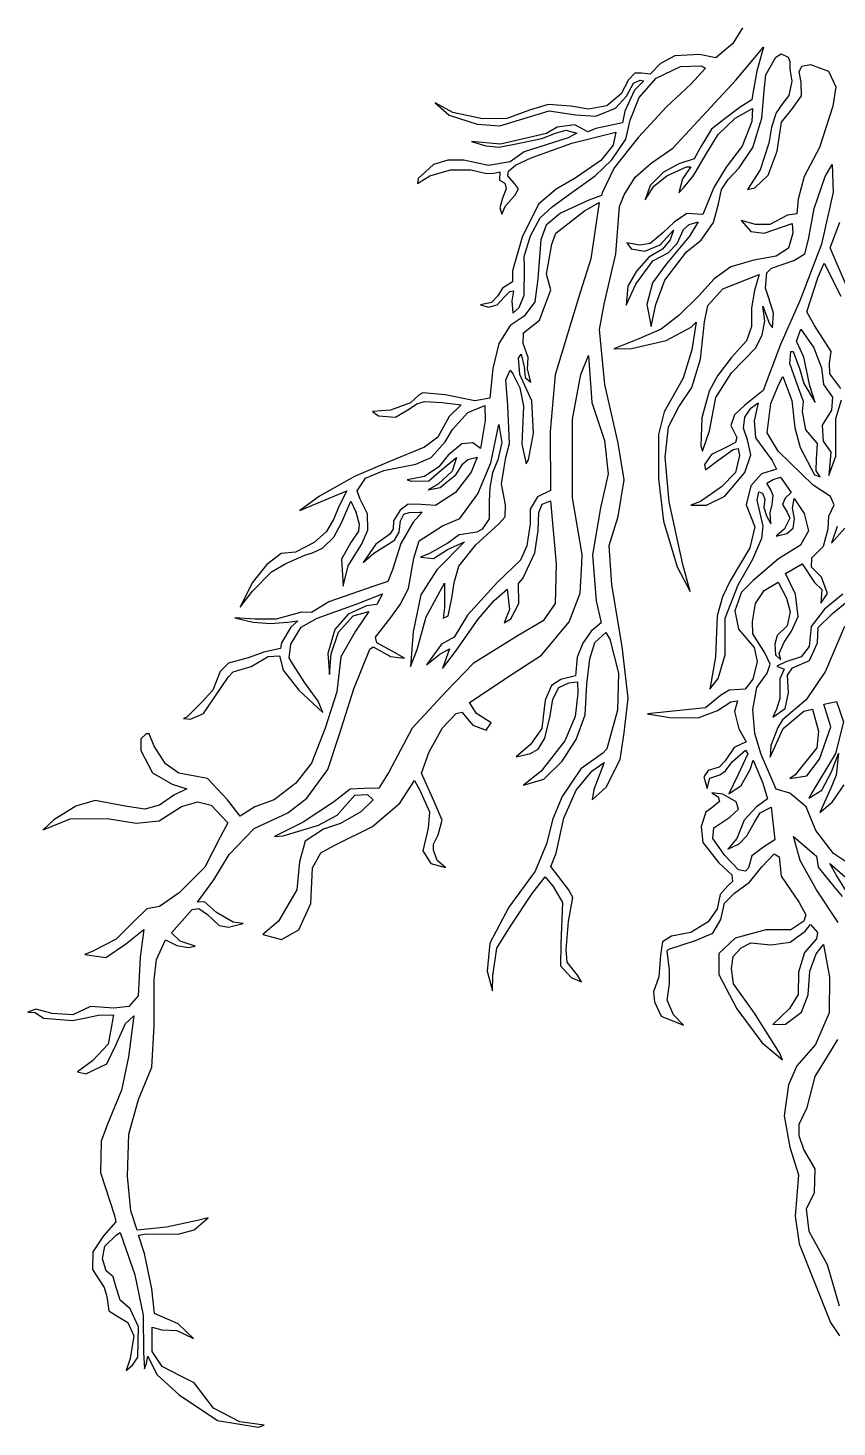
# Model space of a CAD drawing. Header units: feet. Extents: x 89 to 238, y -57 to 31.
# Drawn here: x 148.133 to 149.086, y -21.283 to -19.636 of the extents above; entities that cross this region are included whole.
import ezdxf

# ---------------------------------------------------------------- set-up
doc = ezdxf.new("R2010")
doc.units = ezdxf.units.FT
doc.header["$MEASUREMENT"] = 0
doc.layers.add('inner', color=1, linetype='Continuous')

msp = doc.modelspace()

# ---------------------------------------------------------------- linework, layer by layer
at = {"layer": 'inner'}
for points in [[(148.9751, -19.6358), (148.9637, -19.6539), (148.9437, -19.6711), (148.9243, -19.6672), (148.8953, -19.6686), (148.8784, -19.6778), (148.8661, -19.69), (148.8558, -19.6889), (148.8481, -19.6889), (148.8408, -19.6967), (148.8319, -19.7134), (148.815, -19.7273), (148.7936, -19.7314), (148.7728, -19.728), (148.7461, -19.7259), (148.7241, -19.7327), (148.6974, -19.7422), (148.6686, -19.7427), (148.6336, -19.7354), (148.6127, -19.7238), (148.6294, -19.7385), (148.6624, -19.749), (148.689, -19.7511), (148.721, -19.7411), (148.7471, -19.7333), (148.7785, -19.738), (148.8021, -19.7395), (148.8251, -19.7301), (148.8382, -19.716), (148.8465, -19.7008), (148.8544, -19.6972), (148.8586, -19.6982), (148.8476, -19.7092), (148.8361, -19.7338), (148.8335, -19.7474), (148.8021, -19.7542), (148.7927, -19.7579), (148.7775, -19.75), (148.7565, -19.7526), (148.744, -19.7599), (148.6896, -19.7725), (148.6556, -19.7694), (148.6723, -19.7746), (148.6876, -19.7762), (148.7061, -19.7728), (148.7384, -19.7659), (148.7545, -19.7597), (148.7669, -19.7563), (148.7799, -19.7597), (148.7696, -19.7652), (148.7178, -19.7817), (148.7013, -19.7934), (148.6756, -19.7978), (148.6467, -19.7913), (148.6275, -19.7913), (148.6107, -19.7965), (148.5928, -19.813), (148.5921, -19.8188), (148.6066, -19.8099), (148.6309, -19.8027), (148.6546, -19.803), (148.6718, -19.8068), (148.6804, -19.8071), (148.689, -19.8051), (148.6886, -19.815), (148.6948, -19.8184), (148.6965, -19.8253), (148.692, -19.8363), (148.689, -19.8476), (148.6914, -19.8552), (148.6958, -19.8452), (148.7065, -19.8329), (148.7109, -19.8253), (148.7061, -19.8188), (148.6982, -19.8099), (148.6993, -19.8044), (148.7075, -19.7975), (148.7257, -19.7886), (148.7738, -19.7714), (148.8256, -19.7584), (148.8225, -19.7738), (148.8081, -19.7917), (148.7779, -19.8126), (148.7552, -19.8257), (148.7346, -19.8432), (148.7154, -19.8823), (148.7037, -19.9218), (148.7037, -19.9348), (148.692, -19.942), (148.6866, -19.9513), (148.6793, -19.9592), (148.6663, -19.962), (148.6756, -19.9644), (148.6859, -19.962), (148.6945, -19.9523), (148.7006, -19.9462), (148.7051, -19.9455), (148.703, -19.9571), (148.7041, -19.9716), (148.7116, -19.965), (148.7178, -19.9503), (148.7181, -19.918), (148.7178, -19.905), (148.725, -19.8806), (148.7363, -19.8593), (148.7508, -19.8463), (148.771, -19.8315), (148.8012, -19.8099), (148.8211, -19.791), (148.8376, -19.7666), (148.8424, -19.7443), (148.8531, -19.7175), (148.8733, -19.6949), (148.9018, -19.6811), (148.9258, -19.6804), (148.9313, -19.6832), (148.9145, -19.7017), (148.885, -19.7292), (148.8524, -19.7645), (148.8239, -19.8006), (148.8095, -19.8298), (148.8088, -19.8329), (148.7937, -19.8387), (148.7604, -19.8538), (148.7435, -19.8679), (148.7374, -19.8854), (148.7339, -19.9311), (148.7302, -19.9582), (148.7178, -19.9753), (148.7013, -19.9863), (148.6876, -20.0073), (148.6807, -20.0368), (148.6773, -20.0718), (148.6594, -20.0749), (148.6244, -20.068), (148.5983, -20.0653), (148.5939, -20.068), (148.5836, -20.0773), (148.5602, -20.0859), (148.5389, -20.0873), (148.5461, -20.0924), (148.5661, -20.0941), (148.5825, -20.0842), (148.5911, -20.0783), (148.6, -20.0756), (148.621, -20.077), (148.6433, -20.0797), (148.6292, -20.0934), (148.6158, -20.1178), (148.6, -20.1295), (148.5582, -20.1467), (148.5176, -20.1638), (148.4764, -20.1872), (148.4534, -20.204), (148.4727, -20.1957), (148.5087, -20.181), (148.4991, -20.1995), (148.4933, -20.2139), (148.4847, -20.2287), (148.4703, -20.2417), (148.4483, -20.2531), (148.4311, -20.2545), (148.4143, -20.2678), (148.3971, -20.2891), (148.3831, -20.318), (148.3975, -20.2991), (148.4198, -20.2761), (148.4366, -20.2665), (148.4593, -20.2565), (148.4682, -20.2538), (148.4799, -20.2483), (148.4933, -20.2356), (148.5025, -20.2187), (148.5132, -20.193), (148.5194, -20.2054), (148.5231, -20.2201), (148.5225, -20.2284), (148.5132, -20.2417), (148.5025, -20.2613), (148.5043, -20.2932), (148.5101, -20.2692), (148.5259, -20.2442), (148.5334, -20.227), (148.5328, -20.2081), (148.5238, -20.1899), (148.5207, -20.181), (148.5307, -20.1659), (148.5523, -20.157), (148.5901, -20.1494), (148.6079, -20.1415), (148.6244, -20.123), (148.633, -20.1085), (148.6512, -20.0886), (148.6714, -20.0804), (148.6718, -20.0979), (148.666, -20.1309), (148.657, -20.1243), (148.644, -20.1254), (148.6282, -20.1388), (148.6169, -20.1525), (148.6, -20.1638), (148.5798, -20.1679), (148.5846, -20.1693), (148.6052, -20.169), (148.6203, -20.1563), (148.6378, -20.1415), (148.6327, -20.1576), (148.6162, -20.1731), (148.6045, -20.1796), (148.6186, -20.1769), (148.6282, -20.169), (148.6371, -20.1621), (148.6454, -20.1491), (148.6512, -20.1439), (148.6622, -20.1412), (148.6553, -20.1587), (148.6368, -20.1827), (148.6131, -20.1981), (148.5963, -20.1968), (148.5808, -20.1964), (148.5715, -20.2036), (148.5636, -20.216), (148.5633, -20.226), (148.5592, -20.2318), (148.5427, -20.2438), (148.5279, -20.2654), (148.5406, -20.2541), (148.5647, -20.239), (148.5705, -20.2294), (148.5719, -20.2163), (148.576, -20.2084), (148.5822, -20.2064), (148.5945, -20.206), (148.5973, -20.206), (148.5867, -20.2177), (148.5722, -20.2428), (148.5626, -20.274), (148.5568, -20.2878), (148.5403, -20.2932), (148.4874, -20.3114), (148.4668, -20.3241), (148.4552, -20.3238), (148.4253, -20.332), (148.4006, -20.332), (148.3765, -20.3303), (148.3982, -20.3355), (148.4188, -20.3372), (148.439, -20.3355), (148.451, -20.3341), (148.4428, -20.3413), (148.4318, -20.3598), (148.4304, -20.3664), (148.4109, -20.3708), (148.3923, -20.3774), (148.369, -20.3839), (148.3594, -20.3935), (148.3505, -20.4155), (148.3371, -20.4306), (148.3199, -20.4474), (148.3161, -20.4491), (148.3244, -20.4498), (148.3398, -20.4429), (148.3522, -20.4247), (148.3686, -20.4004), (148.3748, -20.3942), (148.3958, -20.3877), (148.416, -20.376), (148.4291, -20.3753), (148.4335, -20.3921), (148.4521, -20.4155), (148.4802, -20.4419), (148.4747, -20.4285), (148.4593, -20.4069), (148.4459, -20.3863), (148.4407, -20.3777), (148.4425, -20.3616), (148.4548, -20.3413), (148.4737, -20.3307), (148.5207, -20.3138), (148.5506, -20.3022), (148.5441, -20.3149), (148.5317, -20.3162), (148.5101, -20.3262), (148.4943, -20.3441), (148.4861, -20.3726), (148.4881, -20.3973), (148.4902, -20.3729), (148.4988, -20.3475), (148.5159, -20.3279), (148.5345, -20.3231), (148.519, -20.3461), (148.5015, -20.3763), (148.497, -20.4175), (148.483, -20.4604), (148.4668, -20.5016), (148.4486, -20.5253), (148.4229, -20.5449), (148.4002, -20.5531), (148.3831, -20.5638), (148.368, -20.5449), (148.3443, -20.5198), (148.3106, -20.5133), (148.2948, -20.5023), (148.2814, -20.4817), (148.2756, -20.467), (148.2722, -20.467), (148.266, -20.4728), (148.266, -20.4865), (148.2794, -20.513), (148.3027, -20.5264), (148.3202, -20.5318), (148.3048, -20.5391), (148.288, -20.5511), (148.2705, -20.5559), (148.2475, -20.5521), (148.2121, -20.5456), (148.1894, -20.5521), (148.1633, -20.5682), (148.1506, -20.5799), (148.1826, -20.5672), (148.2262, -20.5669), (148.2605, -20.5724), (148.2876, -20.5693), (148.3137, -20.5528), (148.3329, -20.547), (148.3487, -20.5511), (148.3683, -20.5717), (148.3594, -20.5888), (148.3412, -20.6242), (148.311, -20.6544), (148.288, -20.6705), (148.2729, -20.6733), (148.2564, -20.6891), (148.2368, -20.709), (148.2093, -20.7231), (148.1997, -20.7269), (148.2245, -20.7303), (148.2478, -20.7148), (148.2694, -20.6973), (148.265, -20.7299), (148.2626, -20.7756), (148.2516, -20.7883), (148.2341, -20.79), (148.2066, -20.7883), (148.1857, -20.7979), (148.1613, -20.7962), (148.1421, -20.7914), (148.1328, -20.7948), (148.1414, -20.7952), (148.151, -20.802), (148.1853, -20.8048), (148.1991, -20.8017), (148.2159, -20.7983), (148.2337, -20.7979), (148.2299, -20.8175), (148.2272, -20.8326), (148.2087, -20.8522), (148.1912, -20.8652), (148.2011, -20.8676), (148.2258, -20.8556), (148.2365, -20.8336), (148.2478, -20.8082), (148.2574, -20.7993), (148.2512, -20.8474), (148.243, -20.8865), (148.2265, -20.9267), (148.219, -20.9466), (148.2183, -20.9836), (148.2348, -21.0341), (148.2365, -21.0417), (148.2217, -21.0581), (148.2093, -21.077), (148.2087, -21.098), (148.2227, -21.1189), (148.2258, -21.1296), (148.2282, -21.1464), (148.2389, -21.1532), (148.2505, -21.1601), (148.2574, -21.1759), (148.2533, -21.2027), (148.2485, -21.2168), (148.256, -21.2106), (148.2622, -21.201), (148.2632, -21.1653), (148.2533, -21.144), (148.2413, -21.134), (148.2361, -21.1165), (148.2334, -21.1066), (148.2248, -21.0993), (148.2207, -21.0853), (148.2234, -21.0705), (148.2372, -21.0571), (148.2413, -21.0544), (148.2588, -21.1042), (148.2684, -21.1515), (148.2691, -21.1955), (148.2701, -21.2147), (148.2725, -21.2085), (148.2739, -21.1999), (148.2845, -21.2216), (148.311, -21.2453), (148.3563, -21.2758), (148.404, -21.2834), (148.4112, -21.2813), (148.3824, -21.2772), (148.3515, -21.261), (148.3288, -21.2315), (148.313, -21.2233), (148.2911, -21.212), (148.279, -21.1944), (148.279, -21.1659), (148.2904, -21.169), (148.3082, -21.1697), (148.3278, -21.1793), (148.3099, -21.1618), (148.2821, -21.1498), (148.2787, -21.1206), (148.2701, -21.0791), (148.2629, -21.0575), (148.2725, -21.0557), (148.3099, -21.0564), (148.3285, -21.0513), (148.3453, -21.0372), (148.3326, -21.04), (148.2959, -21.0482), (148.2615, -21.0516), (148.254, -21.0286), (148.2502, -20.9881), (148.2516, -20.9383), (148.2629, -20.8978), (148.2787, -20.8594), (148.2814, -20.811), (148.2814, -20.7564), (148.2842, -20.7327), (148.2948, -20.7097), (148.3082, -20.7162), (148.322, -20.7186), (148.3299, -20.7172), (148.312, -20.7111), (148.302, -20.7014), (148.3264, -20.674), (148.3343, -20.6726), (148.3446, -20.6798), (148.358, -20.6929), (148.3693, -20.6949), (148.3865, -20.6905), (148.3745, -20.6887), (148.3549, -20.6774), (148.3408, -20.6647), (148.3326, -20.6651), (148.3518, -20.639), (148.37, -20.6091), (148.3995, -20.5785), (148.439, -20.56), (148.4613, -20.5428), (148.4864, -20.5092), (148.4998, -20.4676), (148.517, -20.4141), (148.5358, -20.3674), (148.5396, -20.3647), (148.5602, -20.376), (148.5764, -20.378), (148.5619, -20.3695), (148.5441, -20.3598), (148.5424, -20.3533), (148.5606, -20.33), (148.5715, -20.3149), (148.5812, -20.296), (148.5877, -20.2603), (148.5939, -20.2397), (148.6213, -20.2222), (148.6419, -20.2136), (148.6629, -20.1844), (148.6783, -20.1477), (148.6879, -20.1027), (148.6914, -20.124), (148.6866, -20.1442), (148.6804, -20.1597), (148.6773, -20.1769), (148.6763, -20.193), (148.6763, -20.2139), (148.668, -20.226), (148.6618, -20.2294), (148.6412, -20.2328), (148.6278, -20.2424), (148.6062, -20.2548), (148.5956, -20.2589), (148.6107, -20.2606), (148.6272, -20.25), (148.6474, -20.2411), (148.6148, -20.274), (148.5957, -20.3033), (148.5868, -20.3469), (148.5835, -20.3876), (148.5915, -20.3677), (148.6021, -20.3291), (148.6165, -20.3024), (148.6237, -20.2897), (148.6237, -20.3181), (148.622, -20.3308), (148.628, -20.3279), (148.6322, -20.3071), (148.6352, -20.2889), (148.6407, -20.2694), (148.6606, -20.2444), (148.6877, -20.2198), (148.6953, -20.2113), (148.6958, -20.1973), (148.6911, -20.1727), (148.6941, -20.1532), (148.6962, -20.1418), (148.7004, -20.1253), (148.6983, -20.0803), (148.6962, -20.0502), (148.7013, -20.0388), (148.7043, -20.043), (148.7127, -20.0596), (148.717, -20.0812), (148.7148, -20.1261), (148.7199, -20.149), (148.7229, -20.1443), (148.7288, -20.113), (148.7267, -20.0748), (148.7127, -20.0439), (148.711, -20.0248), (148.714, -20.0201), (148.7178, -20.035), (148.7187, -20.0473), (148.7254, -20.0528), (148.7216, -20.0375), (148.7225, -20.024), (148.7165, -20.0074), (148.717, -19.9947), (148.7356, -19.9799), (148.7492, -19.9443), (148.7441, -19.9256), (148.7504, -19.8904), (148.7551, -19.8773), (148.7886, -19.851), (148.806, -19.8413), (148.7962, -19.9078), (148.7818, -19.9536), (148.7543, -20.0443), (148.7483, -20.1108), (148.7488, -20.1804), (148.7335, -20.188), (148.7246, -20.2024), (148.7246, -20.2198), (148.7208, -20.2456), (148.7132, -20.2626), (148.6864, -20.2884), (148.6508, -20.3274), (148.6352, -20.3533), (148.6203, -20.3613), (148.6025, -20.3859), (148.6182, -20.3732), (148.6297, -20.3668), (148.6212, -20.3902), (148.6369, -20.3702), (148.6636, -20.3321), (148.6822, -20.3101), (148.6975, -20.2965), (148.7004, -20.3206), (148.6941, -20.3363), (148.7021, -20.3317), (148.7115, -20.3134), (148.711, -20.2901), (148.7161, -20.2842), (148.7301, -20.2537), (148.7343, -20.2274), (148.7348, -20.2062), (148.739, -20.1965), (148.7488, -20.1926), (148.7555, -20.2668), (148.7543, -20.3134), (148.7399, -20.3338), (148.7106, -20.3512), (148.6576, -20.3842), (148.6258, -20.4173), (148.5856, -20.4605), (148.558, -20.5122), (148.5462, -20.5309), (148.5288, -20.5313), (148.5127, -20.5321), (148.4928, -20.5474), (148.4571, -20.5711), (148.4232, -20.5881), (148.4334, -20.5872), (148.4754, -20.5745), (148.4974, -20.5627), (148.5182, -20.5394), (148.533, -20.5385), (148.5398, -20.5449), (148.525, -20.5588), (148.5012, -20.5728), (148.4813, -20.5792), (148.4597, -20.5936), (148.4529, -20.6178), (148.4495, -20.6508), (148.4279, -20.6877), (148.4097, -20.7034), (148.4317, -20.7093), (148.4521, -20.6979), (148.4661, -20.6669), (148.4682, -20.625), (148.4779, -20.6072), (148.4936, -20.5987), (148.539, -20.5762), (148.5712, -20.5487), (148.5885, -20.522), (148.5945, -20.5334), (148.6059, -20.5588), (148.6046, -20.5783), (148.5983, -20.605), (148.6076, -20.6199), (148.625, -20.6245), (148.6152, -20.6161), (148.6106, -20.6042), (148.6106, -20.597), (148.6161, -20.586), (148.6208, -20.5686), (148.6127, -20.5495), (148.5966, -20.5135), (148.6055, -20.4881), (148.6212, -20.4601), (148.6373, -20.4431), (148.6441, -20.4414), (148.6572, -20.4567), (148.6729, -20.4626), (148.6788, -20.4542), (148.6614, -20.4431), (148.6534, -20.43), (148.7047, -20.3961), (148.7382, -20.3745), (148.7708, -20.3351), (148.7835, -20.3012), (148.7856, -20.2668), (148.7861, -20.2558), (148.7746, -20.1893), (148.7746, -20.0964), (148.7844, -20.0439), (148.7933, -20.0214), (148.7975, -20.0769), (148.8123, -20.1214), (148.8166, -20.1609), (148.8077, -20.2007), (148.7983, -20.2562), (148.8026, -20.3105), (148.8085, -20.3363), (148.7966, -20.3461), (148.7869, -20.3601), (148.7801, -20.3766), (148.778, -20.3986), (148.761, -20.4029), (148.75, -20.4101), (148.7424, -20.4275), (148.7399, -20.447), (148.7386, -20.4609), (148.725, -20.4796), (148.7081, -20.494), (148.725, -20.4902), (148.7343, -20.4851), (148.742, -20.472), (148.7483, -20.4457), (148.7513, -20.4262), (148.7585, -20.4126), (148.7704, -20.4071), (148.7805, -20.4058), (148.781, -20.419), (148.7776, -20.4465), (148.7657, -20.4754), (148.7377, -20.511), (148.717, -20.5275), (148.7407, -20.5203), (148.7623, -20.4991), (148.7788, -20.4737), (148.7894, -20.4448), (148.7916, -20.4084), (148.795, -20.3787), (148.8009, -20.3596), (148.814, -20.3478), (148.8187, -20.3554), (148.8289, -20.3957), (148.8276, -20.4393), (148.8149, -20.4847), (148.8102, -20.4898), (148.7844, -20.5084), (148.7623, -20.541), (148.7513, -20.5673), (148.7441, -20.5966), (148.7305, -20.6288), (148.6996, -20.6712), (148.6771, -20.7136), (148.6742, -20.7466), (148.6805, -20.7695), (148.6809, -20.7521), (148.6856, -20.7195), (148.7017, -20.6936), (148.7271, -20.6551), (148.7424, -20.6356), (148.7517, -20.647), (148.7627, -20.6657), (148.761, -20.7144), (148.7606, -20.7403), (148.7729, -20.7538), (148.7852, -20.7589), (148.7805, -20.7513), (148.7683, -20.736), (148.767, -20.7212), (148.7699, -20.6881), (148.775, -20.6597), (148.7699, -20.6504), (148.7492, -20.6233), (148.7555, -20.6076), (148.7644, -20.5665), (148.7788, -20.5334), (148.7979, -20.5105), (148.8119, -20.5008), (148.7996, -20.5326), (148.7979, -20.5449), (148.8144, -20.53), (148.8306, -20.4974), (148.8356, -20.466), (148.8403, -20.4249), (148.8331, -20.3643), (148.8208, -20.2914), (148.8178, -20.2452), (148.8284, -20.2109), (148.8356, -20.1681), (148.8284, -20.1248), (148.8128, -20.0557), (148.8064, -19.9909), (148.8119, -19.9612), (148.8255, -19.9019), (148.8301, -19.8459), (148.8356, -19.8324), (148.8484, -19.8116), (148.8674, -19.7951), (148.8929, -19.7773), (148.967, -19.6972), (148.9997, -19.6582), (148.9918, -19.6865), (148.987, -19.7129), (148.986, -19.7205), (148.9722, -19.7291), (148.953, -19.7435), (148.9386, -19.7548), (148.9262, -19.7751), (148.918, -19.7898), (148.8998, -19.7957), (148.8819, -19.8056), (148.8661, -19.8211), (148.8603, -19.8382), (148.8706, -19.8221), (148.8857, -19.8101), (148.9091, -19.7994), (148.9139, -19.7994), (148.9042, -19.8135), (148.8998, -19.83), (148.9056, -19.8241), (148.9163, -19.8108), (148.919, -19.8063), (148.9327, -19.7836), (148.9461, -19.7613), (148.9664, -19.7418), (148.9866, -19.7308), (148.986, -19.7459), (148.9746, -19.7751), (148.9557, -19.7998), (148.9413, -19.8235), (148.9283, -19.8554), (148.9094, -19.8544), (148.8943, -19.8643), (148.8809, -19.877), (148.8661, -19.8897), (148.8541, -19.8914), (148.8387, -19.889), (148.8438, -19.8959), (148.86, -19.8986), (148.8778, -19.8911), (148.8936, -19.8739), (148.8898, -19.8853), (148.8806, -19.8962), (148.8644, -19.9055), (148.85, -19.9223), (148.8397, -19.9398), (148.838, -19.9622), (148.8493, -19.9374), (148.8692, -19.91), (148.8874, -19.9007), (148.8981, -19.8897), (148.9056, -19.8732), (148.9121, -19.8674), (148.9228, -19.864), (148.9125, -19.8811), (148.885, -19.9141), (148.8689, -19.9361), (148.8624, -19.9615), (148.8675, -19.9872), (148.8727, -19.9615), (148.8836, -19.9326), (148.9091, -19.8993), (148.9262, -19.8856), (148.9406, -19.865), (148.9465, -19.843), (148.9503, -19.8259), (148.9581, -19.8142), (148.9709, -19.8005), (148.987, -19.7764), (148.9976, -19.7418), (149.0004, -19.7098), (149.0024, -19.6909), (149.0141, -19.67), (149.0206, -19.6662), (149.0289, -19.67), (149.0309, -19.6752), (149.0309, -19.6844), (149.033, -19.6985), (149.0296, -19.7153), (149.0227, -19.7242), (149.0148, -19.7359), (149.009, -19.7527), (149.0062, -19.7713), (148.9956, -19.8029), (148.9808, -19.8259), (148.9897, -19.8241), (149.0052, -19.809), (149.0158, -19.7809), (149.021, -19.7466), (149.034, -19.7308), (149.0447, -19.7157), (149.0443, -19.6995), (149.0416, -19.6875), (149.045, -19.6806), (149.055, -19.6789), (149.0762, -19.6868), (149.0848, -19.705), (149.0814, -19.7277), (149.0656, -19.7764), (149.0478, -19.8108), (149.0405, -19.8372), (149.0392, -19.8547), (149.0282, -19.8561), (149.0072, -19.8671), (148.9901, -19.8671), (148.9733, -19.8626), (148.9846, -19.8756), (149.0004, -19.8774), (149.0337, -19.866), (149.0344, -19.8774), (149.0292, -19.8949), (149.0148, -19.9045), (148.9884, -19.9093), (148.9612, -19.9172), (148.9417, -19.9313), (148.9235, -19.9512), (148.9005, -19.9738), (148.8792, -19.9903), (148.8528, -20.002), (148.8232, -20.0137), (148.8442, -20.0133), (148.885, -20.0037), (148.9145, -19.9883), (148.9204, -19.9821), (148.9152, -20.0147), (148.9049, -20.0483), (148.8826, -20.0878), (148.8758, -20.1146), (148.8761, -20.1668), (148.8819, -20.2166), (148.8981, -20.2705), (148.9132, -20.2996), (148.9046, -20.2677), (148.8885, -20.1939), (148.884, -20.1414), (148.8878, -20.1053), (148.9001, -20.082), (148.9152, -20.059), (148.9255, -20.026), (148.93, -19.9817), (148.9341, -19.9625), (148.9516, -19.9429), (148.9945, -19.9261), (148.989, -19.945), (148.9856, -19.9653), (148.9856, -19.9872), (148.9798, -20.0044), (148.9616, -20.0243), (148.9454, -20.0456), (148.9355, -20.0634), (148.9269, -20.0947), (148.9259, -20.128), (148.9279, -20.1342), (148.9362, -20.1101), (148.9437, -20.071), (148.9619, -20.0418), (148.9908, -20.0126), (148.998, -19.9972), (149.0011, -19.981), (148.999, -19.9635), (149.0069, -19.9841), (149.0103, -19.9889), (149.0114, -19.9718), (149.0062, -19.9539), (149.0021, -19.9422), (149.0035, -19.9241), (149.009, -19.9186), (149.0354, -19.9096), (149.0484, -19.9017), (149.0526, -19.8849), (149.0594, -19.8482), (149.0725, -19.8108), (149.0807, -19.7967), (149.0817, -19.8293), (149.068, -19.8904), (149.0426, -19.957), (149.0199, -20.0085), (148.9993, -20.0628), (148.9777, -20.0799), (148.9654, -20.0912), (148.9612, -20.1039), (148.9684, -20.118), (148.9667, -20.1239), (148.9554, -20.13), (148.9386, -20.1379), (148.93, -20.15), (148.9314, -20.1561), (148.9458, -20.1451), (148.964, -20.1321), (148.9698, -20.1311), (148.9715, -20.1393), (148.9667, -20.1592), (148.9503, -20.176), (148.9255, -20.1936), (148.9139, -20.1977), (148.9324, -20.1977), (148.954, -20.187), (148.9777, -20.1592), (148.9849, -20.1386), (148.9808, -20.1208), (148.9763, -20.107), (148.9777, -20.0943), (148.9846, -20.0837), (148.9935, -20.0772), (148.9887, -20.0985), (148.9904, -20.1184), (149.01, -20.1451), (149.0151, -20.1554), (148.9973, -20.1609), (148.9846, -20.175), (148.9791, -20.1973), (148.9894, -20.2231), (148.9836, -20.2478), (148.9606, -20.2869), (148.9513, -20.3058), (148.9451, -20.3281), (148.943, -20.3765), (148.9365, -20.4146), (148.9461, -20.4019), (148.9547, -20.3741), (148.9547, -20.3309), (148.9698, -20.2914), (148.987, -20.2612), (148.9976, -20.2368), (148.9993, -20.2224), (148.9945, -20.2021), (148.9921, -20.1918), (148.9942, -20.1819), (148.9987, -20.1836), (149.0011, -20.1908), (149, -20.2004), (149.0031, -20.2104), (149.0083, -20.2196), (149.0076, -20.2069), (149.01, -20.197), (149.011, -20.1863), (149.0083, -20.1798), (149.0035, -20.1719), (149.011, -20.1675), (149.0199, -20.1647), (149.0323, -20.1829), (149.0254, -20.1894), (149.0223, -20.197), (149.0278, -20.2059), (149.0306, -20.2131), (149.0244, -20.2255), (149.0145, -20.2341), (149.0272, -20.2313), (149.0347, -20.2248), (149.0361, -20.2135), (149.034, -20.2014), (149.0357, -20.1898), (149.0478, -20.2076), (149.0526, -20.2279), (149.0433, -20.2447), (149.0175, -20.2608), (148.9877, -20.2866), (148.9736, -20.3003), (148.966, -20.3223), (148.9702, -20.3436), (148.9887, -20.3652), (148.9921, -20.382), (148.987, -20.4026), (148.9781, -20.4143), (148.9592, -20.4157), (148.9489, -20.4219), (148.9314, -20.4363), (148.8631, -20.4435), (148.8895, -20.4479), (148.9228, -20.4483), (148.9454, -20.4394), (148.9612, -20.4294), (148.9691, -20.428), (148.9657, -20.4407), (148.9705, -20.461), (148.9791, -20.4764), (148.965, -20.483), (148.9544, -20.4988), (148.9475, -20.5063), (148.9345, -20.5101), (148.9293, -20.5176), (148.9334, -20.5314), (148.9365, -20.5194), (148.9482, -20.5152), (148.9551, -20.5108), (148.9626, -20.5001), (148.9784, -20.4861), (148.9812, -20.4905), (148.9695, -20.5156), (148.9588, -20.5376), (148.9733, -20.5279), (148.9839, -20.5091), (148.9877, -20.4981), (148.999, -20.5252), (149.0045, -20.5437), (148.9911, -20.5533), (148.977, -20.5688), (148.9681, -20.5901), (148.9578, -20.6028), (148.9712, -20.5966), (148.9801, -20.5873), (148.9887, -20.5719), (148.9959, -20.5602), (149.0086, -20.5533), (149.0131, -20.5918), (149, -20.6), (148.986, -20.6107), (148.9822, -20.6248), (148.9784, -20.6289), (148.9702, -20.6272), (148.954, -20.6103), (148.94, -20.5904), (148.941, -20.5777), (148.9602, -20.565), (148.9702, -20.5557), (148.9674, -20.5472), (148.9516, -20.5382), (148.9389, -20.5365), (148.9461, -20.5413), (148.9478, -20.5468), (148.9389, -20.554), (148.9317, -20.5592), (148.9262, -20.576), (148.9283, -20.5949), (148.9472, -20.6189), (148.9623, -20.633), (148.963, -20.6409), (148.9575, -20.646), (148.9485, -20.6563), (148.9451, -20.6732), (148.9345, -20.6883), (148.9139, -20.701), (148.8912, -20.7054), (148.8806, -20.712), (148.8782, -20.7277), (148.8764, -20.7532), (148.8699, -20.7707), (148.8713, -20.7827), (148.8792, -20.7995), (148.9056, -20.8101), (148.8936, -20.7978), (148.8861, -20.7806), (148.8891, -20.7614), (148.8888, -20.7453), (148.8861, -20.7226), (148.8881, -20.7205), (148.9197, -20.7106), (148.94, -20.7017), (148.9496, -20.6855), (148.9537, -20.6663), (148.9657, -20.6546), (148.9832, -20.6416), (148.9976, -20.6237), (149.0124, -20.6083), (149.0182, -20.6117), (149.0206, -20.6347), (149.0419, -20.6656), (149.0495, -20.68), (149.0471, -20.6876), (149.032, -20.6979), (149.0024, -20.6979), (148.9664, -20.7078), (148.9472, -20.7257), (148.9472, -20.7504), (148.9681, -20.7909), (148.9976, -20.8307), (149.0223, -20.851), (149.0186, -20.8428), (148.989, -20.7961), (148.9643, -20.7614), (148.9619, -20.7435), (148.964, -20.7291), (148.9733, -20.7192), (148.9849, -20.713), (149.0083, -20.7157), (149.0313, -20.7123), (149.0488, -20.6993), (149.055, -20.6917), (149.0635, -20.701), (149.0622, -20.7085), (149.0481, -20.7247), (149.0409, -20.7477), (149.0405, -20.7741), (149.0302, -20.7906), (149.0107, -20.8095), (149.0258, -20.8091), (149.0447, -20.7947), (149.0522, -20.7744), (149.0543, -20.7466), (149.0618, -20.726), (149.0704, -20.715), (149.0776, -20.7535), (149.0773, -20.7954), (149.0611, -20.8328), (149.0392, -20.8582), (149.0292, -20.8805), (149.0241, -20.9169), (149.0309, -20.9536), (149.0409, -20.9863), (149.0371, -21.035), (149.0416, -21.0676), (149.0787, -21.1603), (149.0893, -21.1758)], [(149.0999, -19.945), (149.0783, -19.8945), (149.0896, -19.8643)], [(149.091, -20.0603), (149.078, -20.0432), (149.0776, -20.0305), (149.0793, -20.0167), (149.0598, -19.9862), (149.0508, -19.9701), (149.0642, -19.9289), (149.0711, -19.9127), (149.0907, -19.9515)], [(149.1164, -20.6306), (149.0824, -20.6079), (149.0615, -20.5808), (149.0502, -20.553), (149.0306, -20.5369), (149.0148, -20.5321), (148.9969, -20.4912), (148.9897, -20.4668), (148.9873, -20.4383), (148.9918, -20.4126), (149.0042, -20.3954), (149.0076, -20.3851), (149.0014, -20.3717), (148.9873, -20.3494), (148.9866, -20.3347), (148.9904, -20.3137), (149.0007, -20.2983), (149.0169, -20.2883), (149.0268, -20.3072), (149.0313, -20.3233), (149.0275, -20.3398), (149.0158, -20.3511), (149.0131, -20.3614), (149.0138, -20.3741), (149.0203, -20.38), (149.0182, -20.3724), (149.0241, -20.359), (149.0326, -20.3463), (149.0405, -20.3288), (149.0375, -20.3024), (149.0258, -20.2784), (149.0454, -20.2667), (149.0598, -20.2887), (149.0684, -20.2969), (149.0673, -20.313), (149.0752, -20.3017), (149.068, -20.2825), (149.0563, -20.2708), (149.0567, -20.2598), (149.0704, -20.2461), (149.0759, -20.2258), (149.0766, -20.2107), (149.0831, -20.1973), (149.0787, -20.1874), (149.0584, -20.174), (149.0172, -20.1342), (149.0042, -20.1125), (149.0083, -20.0782), (149.0182, -20.0545), (149.0227, -20.0463), (149.033, -20.0744), (149.0368, -20.1067), (149.0429, -20.1297), (149.0598, -20.162), (149.0666, -20.1644), (149.0618, -20.1572), (149.0622, -20.1434), (149.0635, -20.1252), (149.0495, -20.1091), (149.0457, -20.0875), (149.0467, -20.0755), (149.0399, -20.0566), (149.0306, -20.0308), (149.032, -20.0167), (149.0347, -20.0167), (149.0426, -20.038), (149.0474, -20.0545), (149.0605, -20.0768), (149.0543, -20.0573), (149.0474, -20.0236), (149.0388, -20.0047), (149.0436, -19.9903), (149.0591, -20.0126), (149.068, -20.036), (149.0704, -20.0555), (149.0811, -20.0706), (149.08, -20.0858), (149.0687, -20.1036), (149.0701, -20.1225), (149.079, -20.1352), (149.0766, -20.163), (149.0848, -20.14), (149.0848, -20.0957), (149.0917, -20.0737)], [(149.0865, -20.2227), (149.0797, -20.2423), (149.0955, -20.2248)], [(149.0931, -20.3027), (149.0718, -20.3202), (149.056, -20.3405), (149.0536, -20.3642), (149.0443, -20.3762), (149.0261, -20.3824), (149.0155, -20.3875), (149.0241, -20.391), (149.0189, -20.4023), (149.0189, -20.4256), (149.0151, -20.438), (149.0107, -20.4473), (149.0254, -20.4373), (149.0292, -20.4188), (149.0282, -20.3978), (149.034, -20.3892), (149.0539, -20.3807), (149.0635, -20.3597), (149.0642, -20.3419), (149.0811, -20.3254), (149.1027, -20.3075)], [(149.0951, -20.3405), (149.0728, -20.3934), (149.0502, -20.427), (149.022, -20.4504), (149.0165, -20.4596), (149.0083, -20.4809), (149.0076, -20.4946), (149.023, -20.4607), (149.0474, -20.4404), (149.0574, -20.438), (149.0646, -20.4637), (149.0625, -20.4837), (149.0371, -20.5152), (149.0309, -20.5197), (149.0508, -20.5166), (149.0656, -20.4967), (149.079, -20.4586), (149.0708, -20.4322), (149.0859, -20.4291), (149.0941, -20.4528), (149.0845, -20.4902), (149.0567, -20.5365), (149.0532, -20.5427), (149.0684, -20.5334), (149.08, -20.5118), (149.0883, -20.4902), (149.0852, -20.5159), (149.079, -20.531), (149.0663, -20.5595), (149.0807, -20.5475), (149.0948, -20.5269)], [(149.0879, -20.6893), (149.0622, -20.6508), (149.0429, -20.6162), (149.0351, -20.588), (149.0622, -20.611), (149.0642, -20.6241), (149.0828, -20.6467), (149.0924, -20.6584)], [(149.0996, -20.6557), (149.0852, -20.633), (149.078, -20.6196), (149.0965, -20.6357)], [(149.0893, -21.1411), (149.0752, -21.0923), (149.0536, -21.0532), (149.0505, -21.0264), (149.0598, -21.0072), (149.0608, -20.9794), (149.0471, -20.9567), (149.0419, -20.9403), (149.0416, -20.9269), (149.0512, -20.907), (149.0608, -20.8706), (149.0752, -20.8469), (149.0872, -20.827)]]:
    msp.add_lwpolyline(points, dxfattribs=at)

doc.saveas('drawing.dxf')
